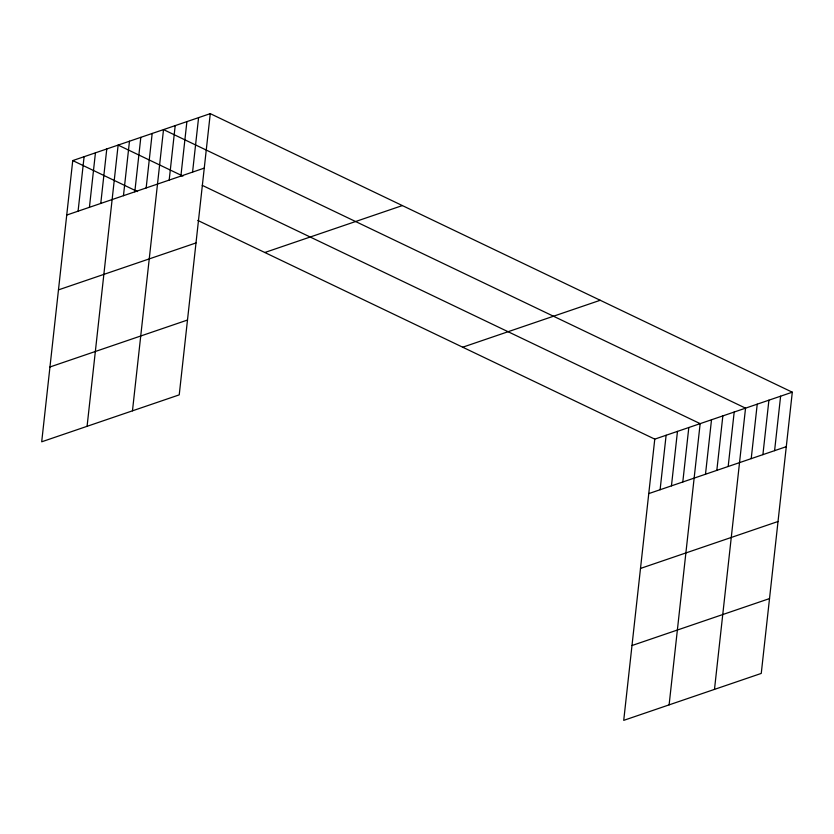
<?xml version="1.0" encoding="UTF-8"?>
<svg xmlns="http://www.w3.org/2000/svg" width="834" height="834" viewBox="0 0 834 834"><rect width="100%" height="100%" fill="white"/><g stroke="black" fill="none" stroke-linecap="round" stroke-linejoin="round"><path stroke-width="1.25" d="M210.272 113.643L72.746 160.576L41.7 441.801L179.227 394.868L210.272 113.643L792.3 392.199L761.254 673.424L623.728 720.357L654.773 439.132L792.3 392.199M78.083 211.179L84.098 156.709M89.426 207.312L95.441 152.841M100.768 203.433L106.783 148.963M87.08 426.32L118.136 145.095L182.917 176.099M123.463 195.688L129.478 141.217M134.806 191.82L140.821 137.349M146.158 187.952L152.174 133.471M132.47 410.828L163.516 129.604L745.544 408.149L714.488 689.374M169.187 180.081L175.203 125.611M180.884 176.099L186.899 121.628M192.571 172.106L198.586 117.636M660.101 489.735L666.116 435.254M671.453 485.857L677.469 431.387M682.796 481.989L688.811 427.519M669.108 704.866L700.153 423.641L202.235 185.346M705.491 474.244L711.506 419.773M716.833 470.366L722.849 415.895M728.176 466.498L734.191 412.027M751.215 458.637L757.23 404.167M762.901 454.645L768.917 400.174M774.598 450.652L780.614 396.181M66.73 215.057L204.257 168.114M58.474 289.878L196 242.944M264.816 252.504L402.342 205.571M49.957 366.981L187.494 320.037M462.703 347.205L600.23 300.271M648.758 493.603L786.285 446.67M640.502 568.434L778.028 521.5M631.984 645.526L769.511 598.593M72.746 160.576L137.527 191.58M197.762 220.416L654.773 439.132"/></g></svg>
